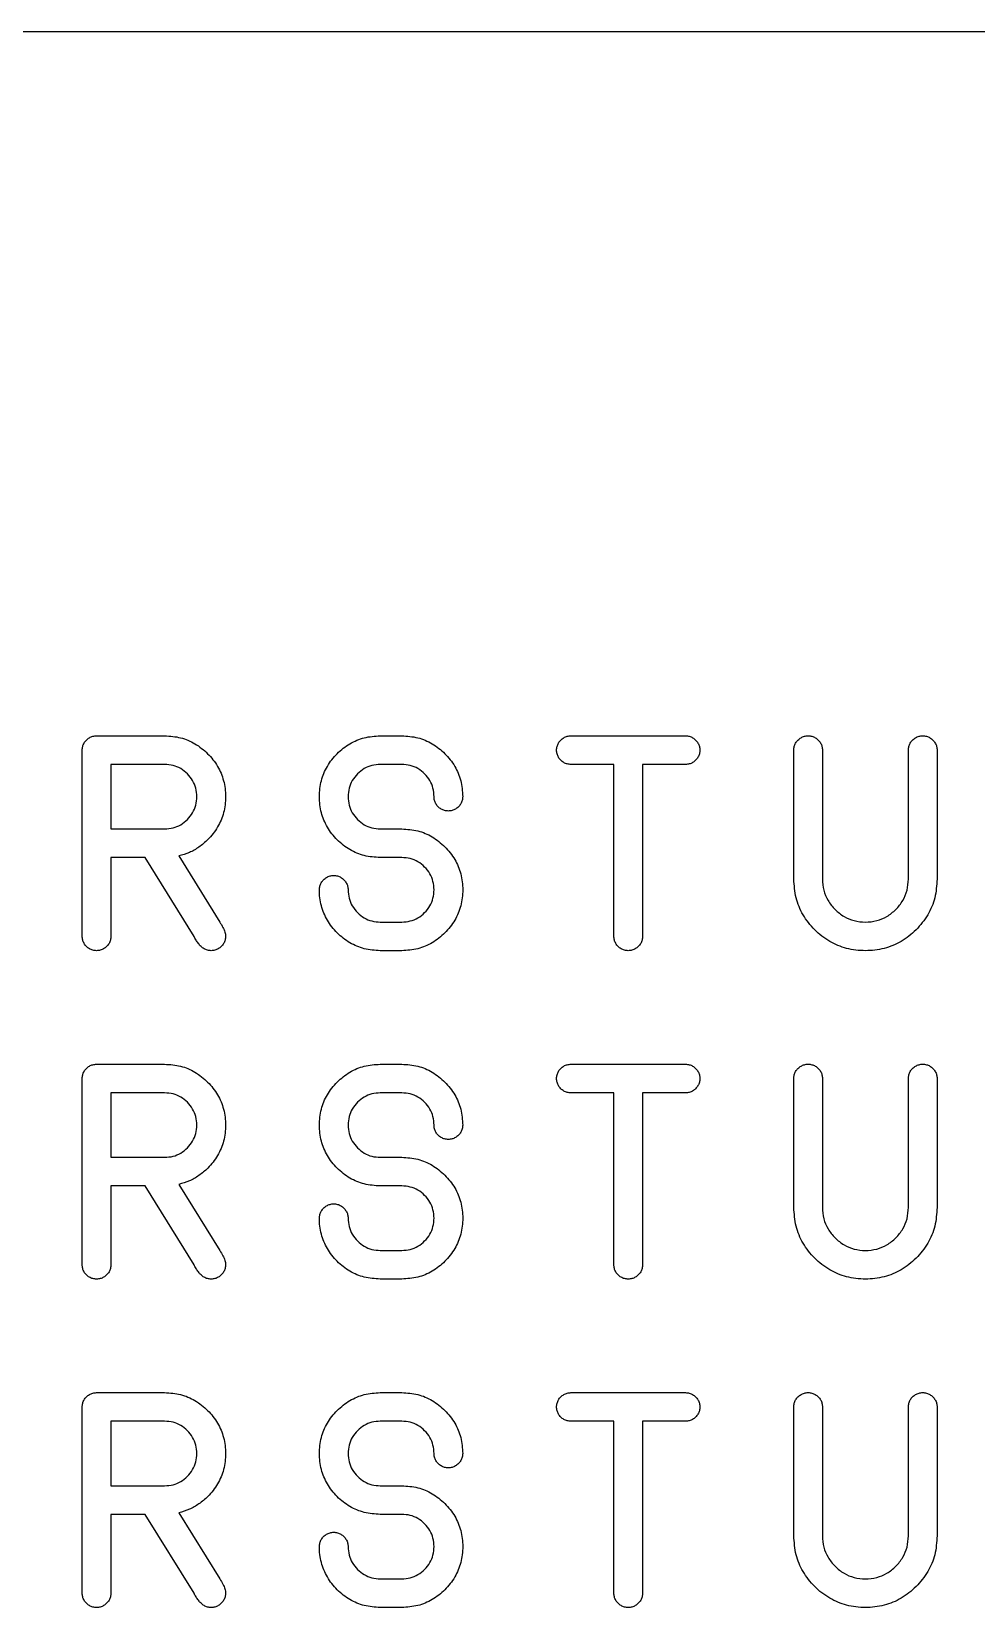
# Model space of a CAD drawing. Extents: x 7.2 to 83.4, y 7.2 to 40.5.
# Drawn here: x 54.9 to 64.52, y 24.43 to 40.48 of the extents above; entities that cross this region are included whole.
import ezdxf

# ---------------------------------------------------------------- set-up
doc = ezdxf.new("R2010")
doc.units = 0
doc.layers.add('Layer_1', color=7, linetype='CONTINUOUS')

msp = doc.modelspace()

# ---------------------------------------------------------------- linework, layer by layer
at = {"layer": 'Layer_1', "color": 7}
for p, q in [((7.194389, 40.477476), (83.387785, 40.477476)), ((55.557987, 33.307247), (56.250738, 33.307247)), ((58.446659, 33.307247), (58.665423, 33.307247)), ((60.387351, 33.307247), (61.554092, 33.307247)), ((55.412146, 31.265454), (55.412146, 33.161405)), ((62.656195, 31.848823), (62.656195, 33.161405)), ((62.94788, 33.161405), (62.94788, 31.848823)), ((63.822933, 31.848823), (63.822933, 33.161405)), ((64.114618, 33.161405), (64.114618, 31.848823)), ((56.250738, 33.015562), (55.703828, 33.015562)), ((55.703828, 33.015562), (55.703828, 32.359271)), ((56.250738, 33.015562), (56.250738, 33.015562)), ((58.665423, 33.015562), (58.446659, 33.015562)), ((60.82488, 33.015562), (60.387351, 33.015562)), ((60.82488, 31.265454), (60.82488, 33.015562)), ((61.116563, 33.015562), (61.116563, 31.265454)), ((61.554092, 33.015562), (61.116563, 33.015562)), ((59.285254, 32.687417), (59.285254, 32.687417)), ((55.703828, 32.359271), (56.250738, 32.359271)), ((58.446659, 32.359271), (58.665423, 32.359271)), ((56.053852, 32.067587), (55.703828, 32.067587)), ((55.703828, 32.067587), (55.703828, 31.265454)), ((56.549716, 31.265454), (56.053852, 32.067587)), ((56.39658, 32.083629), (56.812231, 31.411296)), ((58.665423, 32.067587), (58.446659, 32.067587)), ((58.446659, 31.411296), (58.665423, 31.411296)), ((58.665423, 31.119611), (58.446659, 31.119611)), ((55.557987, 29.963782), (56.250738, 29.963782)), ((58.446659, 29.963782), (58.665423, 29.963782)), ((60.387351, 29.963782), (61.554092, 29.963782)), ((55.412146, 27.921989), (55.412146, 29.817939)), ((62.656195, 28.505358), (62.656195, 29.817939)), ((62.94788, 29.817939), (62.94788, 28.505358)), ((63.822933, 28.505358), (63.822933, 29.817939)), ((64.114618, 29.817939), (64.114618, 28.505358)), ((56.250738, 29.672097), (55.703828, 29.672097)), ((55.703828, 29.672097), (55.703828, 29.015806)), ((56.250738, 29.672097), (56.250738, 29.672097)), ((58.665423, 29.672097), (58.446659, 29.672097)), ((60.82488, 29.672097), (60.387351, 29.672097)), ((60.82488, 27.921989), (60.82488, 29.672097)), ((61.116563, 29.672097), (61.116563, 27.921989)), ((61.554092, 29.672097), (61.116563, 29.672097)), ((59.285254, 29.343952), (59.285254, 29.343952)), ((55.703828, 29.015806), (56.250738, 29.015806)), ((58.446659, 29.015806), (58.665423, 29.015806)), ((56.053852, 28.724122), (55.703828, 28.724122)), ((55.703828, 28.724122), (55.703828, 27.921989)), ((56.549716, 27.921989), (56.053852, 28.724122)), ((56.39658, 28.740164), (56.812231, 28.067831)), ((58.665423, 28.724122), (58.446659, 28.724122)), ((58.446659, 28.067831), (58.665423, 28.067831)), ((58.665423, 27.776146), (58.446659, 27.776146)), ((55.412146, 24.578518), (55.412146, 26.474469)), ((55.557987, 26.620311), (56.250738, 26.620311)), ((58.446659, 26.620311), (58.665423, 26.620311)), ((60.387351, 26.620311), (61.554092, 26.620311)), ((62.656195, 25.161887), (62.656195, 26.474469)), ((62.94788, 26.474469), (62.94788, 25.161887)), ((63.822933, 25.161887), (63.822933, 26.474469)), ((64.114618, 26.474469), (64.114618, 25.161887)), ((56.250738, 26.328627), (55.703828, 26.328627)), ((55.703828, 26.328627), (55.703828, 25.672336)), ((56.250738, 26.328627), (56.250738, 26.328627)), ((58.665423, 26.328627), (58.446659, 26.328627)), ((60.82488, 26.328627), (60.387351, 26.328627)), ((60.82488, 24.578518), (60.82488, 26.328627)), ((61.116563, 26.328627), (61.116563, 24.578518)), ((61.554092, 26.328627), (61.116563, 26.328627)), ((59.285254, 26.000481), (59.285254, 26.000481)), ((55.703828, 25.672336), (56.250738, 25.672336)), ((58.446659, 25.672336), (58.665423, 25.672336)), ((56.053852, 25.380651), (55.703828, 25.380651)), ((55.703828, 25.380651), (55.703828, 24.578518)), ((56.549716, 24.578518), (56.053852, 25.380651)), ((56.39658, 25.396694), (56.812231, 24.72436)), ((58.665423, 25.380651), (58.446659, 25.380651)), ((58.446659, 24.72436), (58.665423, 24.72436)), ((58.665423, 24.432676), (58.446659, 24.432676))]:
    msp.add_line(p, q, dxfattribs=at)
for points, knots in [([(55.412146, 33.161405), (55.41299, 33.174189), (55.414648, 33.199298), (55.429767, 33.234665), (55.453652, 33.264822), (55.483934, 33.288865), (55.519752, 33.304615), (55.54514, 33.306363), (55.557987, 33.307247)], [0, 0, 0, 0, 0.038209, 0.075044, 0.113261, 0.152616, 0.190086, 0.228476, 0.228476, 0.228476, 0.228476]), ([(56.250738, 33.307247), (56.305593, 33.30361), (56.413308, 33.296467), (56.565029, 33.231301), (56.69245, 33.12925), (56.795066, 33.001677), (56.858175, 32.849993), (56.876854, 32.687427), (56.858286, 32.524904), (56.795718, 32.373375), (56.703771, 32.257529), (56.603466, 32.172663), (56.504353, 32.114745), (56.432421, 32.093977), (56.39658, 32.083629)], [0, 0, 0, 0, 0.163952, 0.321948, 0.485946, 0.649946, 0.807942, 0.971893, 1.135825, 1.293634, 1.457135, 1.574321, 1.686658, 1.798217, 1.798217, 1.798217, 1.798217]), ([(58.446659, 32.067587), (58.39175, 32.07119), (58.283885, 32.078268), (58.131977, 32.143025), (58.002976, 32.243612), (57.901826, 32.372766), (57.839121, 32.524634), (57.820577, 32.687368), (57.8391, 32.849924), (57.901702, 33.001475), (58.003501, 33.129777), (58.131776, 33.231175), (58.283817, 33.296452), (58.391746, 33.303607), (58.446659, 33.307247)], [0, 0, 0, 0, 0.164092, 0.32235, 0.486491, 0.650631, 0.80889, 0.972982, 1.136913, 1.294722, 1.458222, 1.62286, 1.781304, 1.945416, 1.945416, 1.945416, 1.945416]), ([(58.665423, 33.307247), (58.72028, 33.30361), (58.828001, 33.296467), (58.979683, 33.231301), (59.107256, 33.12925), (59.209307, 33.001677), (59.274474, 32.849994), (59.281617, 32.742274), (59.285254, 32.687417)], [0, 0, 0, 0, 0.163952, 0.321948, 0.485946, 0.649946, 0.807942, 0.971893, 0.971893, 0.971893, 0.971893]), ([(60.387351, 33.015562), (60.374509, 33.016409), (60.349187, 33.018079), (60.313489, 33.033309), (60.28252, 33.056544), (60.259151, 33.087549), (60.244409, 33.123237), (60.240043, 33.161355), (60.244387, 33.199297), (60.259028, 33.234665), (60.283045, 33.264822), (60.313291, 33.288865), (60.349118, 33.304615), (60.374504, 33.306363), (60.387351, 33.307247)], [0, 0, 0, 0, 0.038369, 0.075653, 0.114513, 0.153372, 0.190657, 0.229027, 0.267236, 0.30407, 0.342287, 0.381642, 0.419113, 0.457502, 0.457502, 0.457502, 0.457502]), ([(61.554092, 33.307247), (61.56688, 33.306366), (61.592053, 33.304631), (61.627559, 33.288989), (61.656951, 33.264295), (61.681784, 33.234866), (61.696923, 33.199367), (61.701465, 33.161355), (61.6969, 33.123168), (61.681663, 33.087351), (61.657478, 33.057069), (61.627359, 33.033183), (61.591983, 33.018064), (61.566876, 33.016406), (61.554092, 33.015562)], [0, 0, 0, 0, 0.038229, 0.075252, 0.113972, 0.152693, 0.189717, 0.227946, 0.266336, 0.303807, 0.343162, 0.381379, 0.418213, 0.456422, 0.456422, 0.456422, 0.456422]), ([(62.656195, 33.161405), (62.657039, 33.174188), (62.658697, 33.199296), (62.673816, 33.234672), (62.697701, 33.264793), (62.727983, 33.288977), (62.7638, 33.304214), (62.801987, 33.308779), (62.84, 33.304237), (62.875499, 33.289098), (62.904928, 33.264265), (62.929622, 33.234873), (62.945264, 33.199367), (62.946999, 33.174193), (62.94788, 33.161405)], [0, 0, 0, 0, 0.038209, 0.075044, 0.113261, 0.152616, 0.190086, 0.228476, 0.266706, 0.30373, 0.342451, 0.381171, 0.418195, 0.456424, 0.456424, 0.456424, 0.456424]), ([(63.822933, 33.161405), (63.823777, 33.174188), (63.825435, 33.199296), (63.840554, 33.234672), (63.864439, 33.264793), (63.894722, 33.288977), (63.930539, 33.304214), (63.968727, 33.308779), (64.006739, 33.304237), (64.042237, 33.289098), (64.071666, 33.264265), (64.096359, 33.234873), (64.112002, 33.199367), (64.113737, 33.174193), (64.114618, 33.161405)], [0, 0, 0, 0, 0.038209, 0.075044, 0.113261, 0.152616, 0.190087, 0.228478, 0.266707, 0.30373, 0.342451, 0.381171, 0.418195, 0.456424, 0.456424, 0.456424, 0.456424]), ([(56.250738, 32.359271), (56.279751, 32.361193), (56.336767, 32.36497), (56.41709, 32.399425), (56.484973, 32.453119), (56.538967, 32.521083), (56.572327, 32.601384), (56.58222, 32.687417), (56.572327, 32.77345), (56.538967, 32.853751), (56.484973, 32.921715), (56.41709, 32.975408), (56.336767, 33.009864), (56.279751, 33.01364), (56.250738, 33.015562)], [0, 0, 0, 0, 0.086709, 0.170401, 0.257339, 0.344277, 0.427968, 0.514677, 0.601386, 0.685077, 0.772014, 0.858953, 0.942644, 1.029353, 1.029353, 1.029353, 1.029353]), ([(58.446659, 33.015562), (58.417646, 33.01364), (58.36063, 33.009864), (58.280309, 32.975408), (58.212427, 32.921714), (58.158431, 32.853751), (58.12507, 32.77345), (58.115177, 32.687417), (58.12507, 32.601384), (58.158432, 32.521082), (58.212427, 32.45312), (58.280309, 32.399425), (58.36063, 32.36497), (58.417646, 32.361193), (58.446659, 32.359271)], [0, 0, 0, 0, 0.086709, 0.1704, 0.257337, 0.344275, 0.427966, 0.514675, 0.601385, 0.685076, 0.772014, 0.858952, 0.942642, 1.029351, 1.029351, 1.029351, 1.029351]), ([(59.285254, 32.687417), (59.284369, 32.67457), (59.282622, 32.649183), (59.266872, 32.613356), (59.242829, 32.58311), (59.212672, 32.559092), (59.177303, 32.544452), (59.139361, 32.540107), (59.101243, 32.544473), (59.065555, 32.559215), (59.03455, 32.582585), (59.011315, 32.613554), (58.996085, 32.649252), (58.992505, 32.703599), (58.987868, 32.773447), (58.953416, 32.853752), (58.899722, 32.921715), (58.831758, 32.975408), (58.751456, 33.009864), (58.694438, 33.01364), (58.665423, 33.015562)], [0, 0, 0, 0, 0.03839, 0.075861, 0.115216, 0.153433, 0.190268, 0.228478, 0.266848, 0.304132, 0.342991, 0.381851, 0.419135, 0.457505, 0.544214, 0.627905, 0.714842, 0.801781, 0.885472, 0.972181, 0.972181, 0.972181, 0.972181]), ([(58.665423, 32.359271), (58.720277, 32.355634), (58.827993, 32.348492), (58.979714, 32.283326), (59.107135, 32.181274), (59.209753, 32.053702), (59.272853, 31.902018), (59.291571, 31.739392), (59.272832, 31.57659), (59.20963, 31.424589), (59.107661, 31.296164), (58.979513, 31.194923), (58.827924, 31.130277), (58.720273, 31.123211), (58.665423, 31.119611)], [0, 0, 0, 0, 0.163952, 0.321948, 0.485946, 0.649946, 0.807942, 0.971893, 1.136006, 1.294451, 1.459088, 1.622588, 1.780397, 1.944329, 1.944329, 1.944329, 1.944329]), ([(58.665423, 31.411296), (58.694436, 31.413218), (58.751452, 31.416995), (58.831774, 31.45145), (58.899658, 31.505143), (58.953652, 31.573107), (58.987012, 31.653408), (58.996905, 31.739441), (58.987012, 31.825474), (58.953652, 31.905776), (58.899658, 31.97374), (58.831774, 32.027433), (58.751452, 32.061888), (58.694436, 32.065665), (58.665423, 32.067587)], [0, 0, 0, 0, 0.086709, 0.170401, 0.257339, 0.344277, 0.427968, 0.514677, 0.601386, 0.685077, 0.772014, 0.858953, 0.942644, 1.029353, 1.029353, 1.029353, 1.029353]), ([(58.446659, 31.119611), (58.391752, 31.123214), (58.28389, 31.130292), (58.131958, 31.19505), (58.003051, 31.295637), (57.901549, 31.424791), (57.840128, 31.576656), (57.822727, 31.697326), (57.829475, 31.777333), (57.844413, 31.812709), (57.868348, 31.84283), (57.898617, 31.867014), (57.934437, 31.882251), (57.972622, 31.886816), (58.010635, 31.882274), (58.046132, 31.867135), (58.075561, 31.842302), (58.100256, 31.81291), (58.115893, 31.777403), (58.119658, 31.723227), (58.124188, 31.653406), (58.158674, 31.573108), (58.212361, 31.505144), (58.280326, 31.45145), (58.360626, 31.416995), (58.417644, 31.413218), (58.446659, 31.411296)], [0, 0, 0, 0, 0.164092, 0.32235, 0.486491, 0.650631, 0.80889, 0.972982, 1.011191, 1.048025, 1.086243, 1.125597, 1.163068, 1.201457, 1.239686, 1.276709, 1.31543, 1.354151, 1.391174, 1.429403, 1.516112, 1.599804, 1.686742, 1.773679, 1.85737, 1.944079, 1.944079, 1.944079, 1.944079]), ([(64.114618, 31.848823), (64.110337, 31.784239), (64.101924, 31.657305), (64.025162, 31.47849), (63.905866, 31.327588), (63.75491, 31.207789), (63.576591, 31.134066), (63.385357, 31.112245), (63.193946, 31.134087), (63.01531, 31.207913), (62.863502, 31.327061), (62.745017, 31.478691), (62.668776, 31.657373), (62.660439, 31.784244), (62.656195, 31.848823)], [0, 0, 0, 0, 0.193015, 0.379357, 0.572973, 0.765453, 0.95116, 1.143994, 1.336989, 1.523146, 1.716266, 1.909385, 2.09554, 2.288536, 2.288536, 2.288536, 2.288536]), ([(62.94788, 31.848823), (62.950443, 31.810139), (62.955478, 31.734118), (63.001418, 31.627022), (63.07301, 31.536512), (63.163627, 31.464519), (63.270696, 31.420039), (63.385406, 31.406847), (63.500117, 31.420039), (63.607186, 31.464519), (63.697803, 31.536512), (63.769395, 31.627022), (63.815335, 31.734118), (63.82037, 31.810139), (63.822933, 31.848823)], [0, 0, 0, 0, 0.115612, 0.2272, 0.343117, 0.459034, 0.570622, 0.686234, 0.801847, 0.913435, 1.029352, 1.145269, 1.256857, 1.372469, 1.372469, 1.372469, 1.372469]), ([(56.812231, 31.411296), (56.823613, 31.393474), (56.844399, 31.360925), (56.865007, 31.311709), (56.872568, 31.267135), (56.867471, 31.227208), (56.852318, 31.191396), (56.828109, 31.161146), (56.797995, 31.137129), (56.762617, 31.12249), (56.724671, 31.118138), (56.686577, 31.12253), (56.6508, 31.137178), (56.619594, 31.161331), (56.593831, 31.192843), (56.569537, 31.227304), (56.5564, 31.252589), (56.549716, 31.265454)], [0, 0, 0, 0, 0.063364, 0.115723, 0.158992, 0.197382, 0.234853, 0.274207, 0.312425, 0.34926, 0.38747, 0.425839, 0.463123, 0.501983, 0.542883, 0.584821, 0.628262, 0.628262, 0.628262, 0.628262]), ([(55.703828, 31.265454), (55.702944, 31.252607), (55.701197, 31.22722), (55.685448, 31.191393), (55.661406, 31.161146), (55.631248, 31.137129), (55.59588, 31.122489), (55.557938, 31.118144), (55.51982, 31.12251), (55.484132, 31.137252), (55.453127, 31.160622), (55.429892, 31.19159), (55.414663, 31.227289), (55.412993, 31.252611), (55.412146, 31.265454)], [0, 0, 0, 0, 0.03839, 0.075861, 0.115214, 0.153433, 0.190268, 0.228477, 0.266846, 0.30413, 0.34299, 0.381849, 0.419133, 0.457503, 0.457503, 0.457503, 0.457503]), ([(61.116563, 31.265454), (61.115678, 31.252607), (61.113931, 31.22722), (61.098182, 31.191393), (61.074141, 31.161146), (61.043982, 31.137129), (61.008614, 31.122489), (60.970672, 31.118144), (60.932555, 31.12251), (60.896867, 31.137252), (60.865862, 31.160622), (60.842627, 31.19159), (60.827397, 31.227289), (60.825727, 31.252611), (60.82488, 31.265454)], [0, 0, 0, 0, 0.03839, 0.075861, 0.115214, 0.153433, 0.190268, 0.228477, 0.266846, 0.30413, 0.34299, 0.381849, 0.419133, 0.457503, 0.457503, 0.457503, 0.457503]), ([(55.412146, 29.817939), (55.41299, 29.830724), (55.414648, 29.855833), (55.429767, 29.8912), (55.453652, 29.921357), (55.483934, 29.9454), (55.519752, 29.96115), (55.54514, 29.962897), (55.557987, 29.963782)], [0, 0, 0, 0, 0.038209, 0.075044, 0.113261, 0.152616, 0.190086, 0.228476, 0.228476, 0.228476, 0.228476]), ([(56.250738, 29.963782), (56.305593, 29.960144), (56.413308, 29.953002), (56.565029, 29.887836), (56.69245, 29.785785), (56.795066, 29.658212), (56.858175, 29.506528), (56.876854, 29.343962), (56.858286, 29.181438), (56.795718, 29.02991), (56.703771, 28.914064), (56.603466, 28.829198), (56.504353, 28.77128), (56.432421, 28.750512), (56.39658, 28.740164)], [0, 0, 0, 0, 0.163952, 0.321948, 0.485946, 0.649946, 0.807942, 0.971893, 1.135825, 1.293634, 1.457135, 1.574321, 1.686658, 1.798217, 1.798217, 1.798217, 1.798217]), ([(58.446659, 28.724122), (58.39175, 28.727725), (58.283886, 28.734803), (58.131977, 28.79956), (58.002975, 28.900147), (57.901826, 29.029301), (57.839121, 29.181169), (57.820577, 29.343902), (57.8391, 29.506459), (57.901702, 29.65801), (58.003501, 29.786312), (58.131776, 29.88771), (58.283817, 29.952987), (58.391746, 29.960142), (58.446659, 29.963782)], [0, 0, 0, 0, 0.164092, 0.32235, 0.486491, 0.650631, 0.808889, 0.972982, 1.136913, 1.294722, 1.458222, 1.62286, 1.781304, 1.945416, 1.945416, 1.945416, 1.945416]), ([(58.665423, 29.963782), (58.72028, 29.960144), (58.828001, 29.953002), (58.979683, 29.887836), (59.107256, 29.785785), (59.209307, 29.658212), (59.274474, 29.506529), (59.281617, 29.398808), (59.285254, 29.343952)], [0, 0, 0, 0, 0.163952, 0.321948, 0.485946, 0.649946, 0.807942, 0.971893, 0.971893, 0.971893, 0.971893]), ([(60.387351, 29.672097), (60.374509, 29.672944), (60.349187, 29.674614), (60.313489, 29.689844), (60.28252, 29.713078), (60.259151, 29.744084), (60.244409, 29.779772), (60.240043, 29.81789), (60.244387, 29.855832), (60.259028, 29.8912), (60.283045, 29.921357), (60.313291, 29.9454), (60.349118, 29.96115), (60.374504, 29.962897), (60.387351, 29.963782)], [0, 0, 0, 0, 0.038369, 0.075653, 0.114513, 0.153372, 0.190657, 0.229026, 0.267235, 0.30407, 0.342287, 0.381642, 0.419113, 0.457502, 0.457502, 0.457502, 0.457502]), ([(61.554092, 29.963782), (61.56688, 29.9629), (61.592053, 29.961166), (61.627559, 29.945523), (61.656951, 29.92083), (61.681784, 29.891401), (61.696923, 29.855902), (61.701465, 29.81789), (61.6969, 29.779703), (61.681663, 29.743886), (61.657478, 29.713604), (61.627359, 29.689718), (61.591983, 29.674599), (61.566876, 29.672941), (61.554092, 29.672097)], [0, 0, 0, 0, 0.038229, 0.075252, 0.113972, 0.152693, 0.189717, 0.227946, 0.266336, 0.303807, 0.343162, 0.381379, 0.418213, 0.456421, 0.456421, 0.456421, 0.456421]), ([(62.656195, 29.817939), (62.657039, 29.830723), (62.658697, 29.855831), (62.673816, 29.891207), (62.697701, 29.921327), (62.727983, 29.945512), (62.7638, 29.960749), (62.801987, 29.965313), (62.84, 29.960772), (62.875499, 29.945633), (62.904928, 29.9208), (62.929622, 29.891408), (62.945264, 29.855901), (62.946999, 29.830728), (62.94788, 29.817939)], [0, 0, 0, 0, 0.038209, 0.075044, 0.113261, 0.152616, 0.190086, 0.228476, 0.266706, 0.30373, 0.342451, 0.381171, 0.418195, 0.456424, 0.456424, 0.456424, 0.456424]), ([(63.822933, 29.817939), (63.823777, 29.830723), (63.825435, 29.855831), (63.840554, 29.891207), (63.864439, 29.921328), (63.894722, 29.945512), (63.930539, 29.960749), (63.968727, 29.965313), (64.006739, 29.960772), (64.042237, 29.945633), (64.071666, 29.9208), (64.096359, 29.891408), (64.112002, 29.855901), (64.113737, 29.830728), (64.114618, 29.817939)], [0, 0, 0, 0, 0.038209, 0.075044, 0.113261, 0.152616, 0.190087, 0.228478, 0.266707, 0.30373, 0.342451, 0.381171, 0.418195, 0.456424, 0.456424, 0.456424, 0.456424]), ([(56.250738, 29.015806), (56.279751, 29.017728), (56.336767, 29.021505), (56.41709, 29.05596), (56.484973, 29.109654), (56.538967, 29.177618), (56.572327, 29.257919), (56.58222, 29.343952), (56.572327, 29.429985), (56.538967, 29.510286), (56.484973, 29.57825), (56.41709, 29.631943), (56.336767, 29.666399), (56.279751, 29.670175), (56.250738, 29.672097)], [0, 0, 0, 0, 0.086709, 0.170401, 0.257339, 0.344277, 0.427968, 0.514677, 0.601386, 0.685077, 0.772014, 0.858953, 0.942644, 1.029353, 1.029353, 1.029353, 1.029353]), ([(58.446659, 29.672097), (58.417646, 29.670175), (58.36063, 29.666399), (58.280309, 29.631943), (58.212427, 29.578249), (58.158431, 29.510286), (58.12507, 29.429985), (58.115177, 29.343952), (58.12507, 29.257919), (58.158431, 29.177617), (58.212427, 29.109655), (58.280309, 29.05596), (58.36063, 29.021505), (58.417646, 29.017728), (58.446659, 29.015806)], [0, 0, 0, 0, 0.086709, 0.1704, 0.257337, 0.344275, 0.427966, 0.514676, 0.601385, 0.685076, 0.772014, 0.858952, 0.942642, 1.029351, 1.029351, 1.029351, 1.029351]), ([(59.285254, 29.343952), (59.284369, 29.331105), (59.282622, 29.305718), (59.266872, 29.26989), (59.242829, 29.239645), (59.212672, 29.215627), (59.177303, 29.200987), (59.139361, 29.196642), (59.101243, 29.201008), (59.065555, 29.21575), (59.03455, 29.23912), (59.011315, 29.270089), (58.996085, 29.305787), (58.992505, 29.360134), (58.987868, 29.429982), (58.953416, 29.510286), (58.899722, 29.57825), (58.831758, 29.631943), (58.751456, 29.666399), (58.694438, 29.670175), (58.665423, 29.672097)], [0, 0, 0, 0, 0.03839, 0.075861, 0.115216, 0.153433, 0.190268, 0.228478, 0.266848, 0.304132, 0.342991, 0.381851, 0.419135, 0.457505, 0.544214, 0.627905, 0.714842, 0.80178, 0.885472, 0.972181, 0.972181, 0.972181, 0.972181]), ([(58.665423, 29.015806), (58.720277, 29.012169), (58.827993, 29.005027), (58.979714, 28.939861), (59.107135, 28.837809), (59.209753, 28.710237), (59.272853, 28.558552), (59.291571, 28.395927), (59.272832, 28.233125), (59.20963, 28.081124), (59.107661, 27.952699), (58.979513, 27.851458), (58.827924, 27.786812), (58.720273, 27.779747), (58.665423, 27.776146)], [0, 0, 0, 0, 0.163952, 0.321948, 0.485946, 0.649946, 0.807942, 0.971893, 1.136006, 1.294451, 1.459088, 1.622588, 1.780397, 1.944329, 1.944329, 1.944329, 1.944329]), ([(58.665423, 28.067831), (58.694436, 28.069753), (58.751452, 28.073529), (58.831774, 28.107985), (58.899658, 28.161678), (58.953652, 28.229642), (58.987012, 28.309943), (58.996905, 28.395976), (58.987012, 28.482009), (58.953652, 28.56231), (58.899658, 28.630274), (58.831774, 28.683968), (58.751452, 28.718423), (58.694436, 28.7222), (58.665423, 28.724122)], [0, 0, 0, 0, 0.086709, 0.170401, 0.257339, 0.344277, 0.427968, 0.514677, 0.601386, 0.685077, 0.772014, 0.858953, 0.942644, 1.029353, 1.029353, 1.029353, 1.029353]), ([(58.446659, 27.776146), (58.391752, 27.779749), (58.28389, 27.786827), (58.131958, 27.851585), (58.003051, 27.952172), (57.901549, 28.081326), (57.840128, 28.233191), (57.822727, 28.353861), (57.829475, 28.433868), (57.844413, 28.469244), (57.868348, 28.499364), (57.898617, 28.523549), (57.934437, 28.538786), (57.972622, 28.54335), (58.010635, 28.538809), (58.046132, 28.52367), (58.075561, 28.498837), (58.100256, 28.469445), (58.115893, 28.433938), (58.119658, 28.379762), (58.124188, 28.309941), (58.158674, 28.229643), (58.212361, 28.161679), (58.280326, 28.107985), (58.360626, 28.073529), (58.417644, 28.069753), (58.446659, 28.067831)], [0, 0, 0, 0, 0.164092, 0.32235, 0.486491, 0.650631, 0.808889, 0.972982, 1.011191, 1.048025, 1.086242, 1.125597, 1.163068, 1.201457, 1.239686, 1.276709, 1.31543, 1.35415, 1.391174, 1.429403, 1.516112, 1.599804, 1.686742, 1.773679, 1.85737, 1.944079, 1.944079, 1.944079, 1.944079]), ([(64.114618, 28.505358), (64.110337, 28.440774), (64.101924, 28.31384), (64.025162, 28.135025), (63.905866, 27.984122), (63.75491, 27.864324), (63.576591, 27.790601), (63.385357, 27.76878), (63.193946, 27.790622), (63.01531, 27.864448), (62.863502, 27.983596), (62.745017, 28.135226), (62.668776, 28.313908), (62.660439, 28.440779), (62.656195, 28.505358)], [0, 0, 0, 0, 0.193015, 0.379357, 0.572973, 0.765453, 0.95116, 1.143994, 1.336989, 1.523146, 1.716266, 1.909384, 2.09554, 2.288535, 2.288535, 2.288535, 2.288535]), ([(62.94788, 28.505358), (62.950443, 28.466674), (62.955478, 28.390653), (63.001418, 28.283557), (63.07301, 28.193047), (63.163627, 28.121054), (63.270696, 28.076573), (63.385406, 28.063382), (63.500117, 28.076573), (63.607186, 28.121054), (63.697803, 28.193047), (63.769395, 28.283557), (63.815335, 28.390653), (63.82037, 28.466674), (63.822933, 28.505358)], [0, 0, 0, 0, 0.115612, 0.2272, 0.343117, 0.459034, 0.570622, 0.686234, 0.801847, 0.913435, 1.029352, 1.145269, 1.256857, 1.372469, 1.372469, 1.372469, 1.372469]), ([(55.703828, 27.921989), (55.702944, 27.909142), (55.701197, 27.883755), (55.685447, 27.847928), (55.661406, 27.817681), (55.631248, 27.793664), (55.59588, 27.779024), (55.557938, 27.774679), (55.51982, 27.779045), (55.484132, 27.793787), (55.453127, 27.817157), (55.429892, 27.848125), (55.414663, 27.883824), (55.412993, 27.909146), (55.412146, 27.921989)], [0, 0, 0, 0, 0.03839, 0.07586, 0.115214, 0.153433, 0.190268, 0.228477, 0.266846, 0.30413, 0.342989, 0.381849, 0.419133, 0.457503, 0.457503, 0.457503, 0.457503]), ([(56.812231, 28.067831), (56.823613, 28.050009), (56.844399, 28.01746), (56.865007, 27.968244), (56.872568, 27.92367), (56.867471, 27.883743), (56.852317, 27.847931), (56.828109, 27.817681), (56.797995, 27.793664), (56.762617, 27.779025), (56.724671, 27.774673), (56.686577, 27.779065), (56.6508, 27.793713), (56.619593, 27.817866), (56.593831, 27.849378), (56.569537, 27.883839), (56.5564, 27.909124), (56.549716, 27.921989)], [0, 0, 0, 0, 0.063364, 0.115723, 0.158992, 0.197382, 0.234853, 0.274207, 0.312425, 0.34926, 0.38747, 0.425839, 0.463123, 0.501983, 0.542883, 0.584821, 0.628262, 0.628262, 0.628262, 0.628262]), ([(61.116563, 27.921989), (61.115678, 27.909142), (61.113931, 27.883755), (61.098182, 27.847928), (61.074141, 27.817681), (61.043982, 27.793664), (61.008614, 27.779024), (60.970672, 27.774679), (60.932555, 27.779045), (60.896867, 27.793787), (60.865861, 27.817157), (60.842627, 27.848125), (60.827397, 27.883824), (60.825727, 27.909146), (60.82488, 27.921989)], [0, 0, 0, 0, 0.03839, 0.07586, 0.115214, 0.153433, 0.190268, 0.228477, 0.266846, 0.30413, 0.342989, 0.381849, 0.419133, 0.457503, 0.457503, 0.457503, 0.457503]), ([(55.412146, 26.474469), (55.41299, 26.487253), (55.414648, 26.512362), (55.429767, 26.547729), (55.453652, 26.577887), (55.483934, 26.601929), (55.519752, 26.617679), (55.54514, 26.619427), (55.557987, 26.620311)], [0, 0, 0, 0, 0.038209, 0.075044, 0.113261, 0.152616, 0.190086, 0.228476, 0.228476, 0.228476, 0.228476]), ([(56.250738, 26.620311), (56.305593, 26.616674), (56.413308, 26.609532), (56.565029, 26.544365), (56.69245, 26.442314), (56.795066, 26.314741), (56.858175, 26.163058), (56.876854, 26.000491), (56.858286, 25.837968), (56.795718, 25.686439), (56.703771, 25.570594), (56.603466, 25.485728), (56.504353, 25.427809), (56.432421, 25.407041), (56.39658, 25.396694)], [0, 0, 0, 0, 0.163952, 0.321948, 0.485946, 0.649946, 0.807942, 0.971893, 1.135825, 1.293634, 1.457135, 1.574321, 1.686658, 1.798217, 1.798217, 1.798217, 1.798217]), ([(58.446659, 25.380651), (58.39175, 25.384254), (58.283886, 25.391332), (58.131977, 25.456089), (58.002975, 25.556677), (57.901826, 25.68583), (57.839121, 25.837699), (57.820577, 26.000432), (57.8391, 26.162988), (57.901702, 26.314539), (58.003501, 26.442841), (58.131776, 26.544239), (58.283817, 26.609516), (58.391746, 26.616671), (58.446659, 26.620311)], [0, 0, 0, 0, 0.164092, 0.32235, 0.486491, 0.650631, 0.808889, 0.972982, 1.136913, 1.294722, 1.458222, 1.62286, 1.781304, 1.945416, 1.945416, 1.945416, 1.945416]), ([(58.665423, 26.620311), (58.72028, 26.616674), (58.828001, 26.609532), (58.979683, 26.544365), (59.107256, 26.442314), (59.209307, 26.314741), (59.274474, 26.163058), (59.281617, 26.055338), (59.285254, 26.000481)], [0, 0, 0, 0, 0.163952, 0.321948, 0.485946, 0.649946, 0.807942, 0.971893, 0.971893, 0.971893, 0.971893]), ([(60.387351, 26.328627), (60.374509, 26.329473), (60.349187, 26.331143), (60.313489, 26.346373), (60.28252, 26.369608), (60.259151, 26.400613), (60.244409, 26.436301), (60.240043, 26.474419), (60.244387, 26.512361), (60.259028, 26.547729), (60.283045, 26.577887), (60.313291, 26.601929), (60.349118, 26.617679), (60.374504, 26.619427), (60.387351, 26.620311)], [0, 0, 0, 0, 0.038369, 0.075653, 0.114513, 0.153372, 0.190657, 0.229026, 0.267235, 0.30407, 0.342287, 0.381642, 0.419113, 0.457502, 0.457502, 0.457502, 0.457502]), ([(61.554092, 26.620311), (61.56688, 26.61943), (61.592053, 26.617695), (61.627559, 26.602053), (61.656951, 26.577359), (61.681784, 26.54793), (61.696923, 26.512432), (61.701465, 26.474419), (61.6969, 26.436232), (61.681663, 26.400415), (61.657478, 26.370133), (61.627359, 26.346247), (61.591983, 26.331128), (61.566876, 26.329471), (61.554092, 26.328627)], [0, 0, 0, 0, 0.038229, 0.075252, 0.113972, 0.152693, 0.189717, 0.227946, 0.266336, 0.303807, 0.343162, 0.381379, 0.418213, 0.456421, 0.456421, 0.456421, 0.456421]), ([(62.656195, 26.474469), (62.657039, 26.487253), (62.658697, 26.51236), (62.673816, 26.547737), (62.697701, 26.577857), (62.727983, 26.602041), (62.7638, 26.617279), (62.801987, 26.621843), (62.84, 26.617302), (62.875499, 26.602162), (62.904928, 26.57733), (62.929622, 26.547937), (62.945264, 26.512431), (62.946999, 26.487257), (62.94788, 26.474469)], [0, 0, 0, 0, 0.038209, 0.075044, 0.113261, 0.152616, 0.190086, 0.228476, 0.266706, 0.30373, 0.342451, 0.381171, 0.418195, 0.456424, 0.456424, 0.456424, 0.456424]), ([(63.822933, 26.474469), (63.823777, 26.487253), (63.825435, 26.51236), (63.840554, 26.547737), (63.864439, 26.577857), (63.894722, 26.602041), (63.930539, 26.617279), (63.968727, 26.621843), (64.006739, 26.617302), (64.042237, 26.602162), (64.071666, 26.57733), (64.096359, 26.547937), (64.112002, 26.512431), (64.113737, 26.487257), (64.114618, 26.474469)], [0, 0, 0, 0, 0.038209, 0.075044, 0.113261, 0.152616, 0.190087, 0.228478, 0.266707, 0.30373, 0.342451, 0.381171, 0.418195, 0.456424, 0.456424, 0.456424, 0.456424]), ([(56.250738, 25.672336), (56.279751, 25.674258), (56.336767, 25.678034), (56.41709, 25.71249), (56.484973, 25.766183), (56.538967, 25.834147), (56.572327, 25.914448), (56.58222, 26.000481), (56.572327, 26.086514), (56.538967, 26.166815), (56.484973, 26.234779), (56.41709, 26.288472), (56.336767, 26.322928), (56.279751, 26.326705), (56.250738, 26.328627)], [0, 0, 0, 0, 0.086709, 0.170401, 0.257339, 0.344277, 0.427968, 0.514677, 0.601386, 0.685077, 0.772014, 0.858953, 0.942644, 1.029353, 1.029353, 1.029353, 1.029353]), ([(58.446659, 26.328627), (58.417646, 26.326705), (58.36063, 26.322928), (58.280309, 26.288473), (58.212427, 26.234778), (58.158431, 26.166816), (58.12507, 26.086514), (58.115177, 26.000481), (58.12507, 25.914448), (58.158431, 25.834147), (58.212427, 25.766184), (58.280309, 25.71249), (58.36063, 25.678034), (58.417646, 25.674258), (58.446659, 25.672336)], [0, 0, 0, 0, 0.086709, 0.1704, 0.257337, 0.344275, 0.427966, 0.514676, 0.601385, 0.685076, 0.772014, 0.858952, 0.942642, 1.029351, 1.029351, 1.029351, 1.029351]), ([(59.285254, 26.000481), (59.284369, 25.987634), (59.282622, 25.962248), (59.266872, 25.92642), (59.242829, 25.896174), (59.212672, 25.872156), (59.177303, 25.857516), (59.139361, 25.853171), (59.101243, 25.857538), (59.065555, 25.872279), (59.03455, 25.895649), (59.011315, 25.926618), (58.996085, 25.962316), (58.992505, 26.016663), (58.987868, 26.086512), (58.953416, 26.166816), (58.899722, 26.234779), (58.831758, 26.288472), (58.751456, 26.322928), (58.694438, 26.326705), (58.665423, 26.328627)], [0, 0, 0, 0, 0.03839, 0.075861, 0.115216, 0.153433, 0.190268, 0.228478, 0.266848, 0.304132, 0.342991, 0.381851, 0.419135, 0.457505, 0.544214, 0.627905, 0.714842, 0.80178, 0.885472, 0.972181, 0.972181, 0.972181, 0.972181]), ([(58.665423, 25.672336), (58.720277, 25.668698), (58.827993, 25.661556), (58.979714, 25.59639), (59.107135, 25.494339), (59.209753, 25.366766), (59.272853, 25.215082), (59.291571, 25.052456), (59.272832, 24.889654), (59.20963, 24.737653), (59.107661, 24.609228), (58.979513, 24.507987), (58.827924, 24.443342), (58.720273, 24.436276), (58.665423, 24.432676)], [0, 0, 0, 0, 0.163952, 0.321948, 0.485946, 0.649946, 0.807942, 0.971893, 1.136006, 1.294451, 1.459088, 1.622588, 1.780397, 1.944329, 1.944329, 1.944329, 1.944329]), ([(58.665423, 24.72436), (58.694436, 24.726282), (58.751452, 24.730059), (58.831774, 24.764514), (58.899658, 24.818208), (58.953652, 24.886172), (58.987012, 24.966473), (58.996905, 25.052506), (58.987012, 25.138539), (58.953652, 25.21884), (58.899658, 25.286804), (58.831774, 25.340497), (58.751452, 25.374953), (58.694436, 25.378729), (58.665423, 25.380651)], [0, 0, 0, 0, 0.086709, 0.170401, 0.257339, 0.344277, 0.427968, 0.514677, 0.601386, 0.685077, 0.772014, 0.858953, 0.942644, 1.029353, 1.029353, 1.029353, 1.029353]), ([(58.446659, 24.432676), (58.391752, 24.436279), (58.28389, 24.443357), (58.131958, 24.508114), (58.003051, 24.608701), (57.901549, 24.737855), (57.840128, 24.889721), (57.822727, 25.01039), (57.829475, 25.090397), (57.844413, 25.125774), (57.868348, 25.155894), (57.898617, 25.180078), (57.934437, 25.195315), (57.972622, 25.19988), (58.010635, 25.195338), (58.046132, 25.180199), (58.075561, 25.155366), (58.100256, 25.125974), (58.115893, 25.090467), (58.119658, 25.036291), (58.124188, 24.96647), (58.158674, 24.886172), (58.212361, 24.818208), (58.280326, 24.764514), (58.360626, 24.730059), (58.417644, 24.726282), (58.446659, 24.72436)], [0, 0, 0, 0, 0.164092, 0.32235, 0.486491, 0.650631, 0.808889, 0.972982, 1.011191, 1.048025, 1.086242, 1.125597, 1.163068, 1.201457, 1.239686, 1.276709, 1.31543, 1.35415, 1.391174, 1.429403, 1.516112, 1.599804, 1.686742, 1.773679, 1.85737, 1.944079, 1.944079, 1.944079, 1.944079]), ([(64.114618, 25.161887), (64.110337, 25.097304), (64.101924, 24.970369), (64.025162, 24.791554), (63.905866, 24.640652), (63.75491, 24.520854), (63.576591, 24.44713), (63.385357, 24.42531), (63.193946, 24.447152), (63.01531, 24.520977), (62.863502, 24.640126), (62.745017, 24.791755), (62.668776, 24.970438), (62.660439, 25.097308), (62.656195, 25.161887)], [0, 0, 0, 0, 0.193015, 0.379357, 0.572973, 0.765453, 0.95116, 1.143994, 1.336989, 1.523146, 1.716266, 1.909384, 2.09554, 2.288535, 2.288535, 2.288535, 2.288535]), ([(62.94788, 25.161887), (62.950443, 25.123204), (62.955478, 25.047182), (63.001418, 24.940087), (63.07301, 24.849577), (63.163627, 24.777584), (63.270696, 24.733103), (63.385406, 24.719912), (63.500117, 24.733103), (63.607186, 24.777584), (63.697803, 24.849577), (63.769395, 24.940087), (63.815335, 25.047182), (63.82037, 25.123204), (63.822933, 25.161887)], [0, 0, 0, 0, 0.115612, 0.2272, 0.343117, 0.459034, 0.570622, 0.686234, 0.801847, 0.913435, 1.029352, 1.145269, 1.256857, 1.372469, 1.372469, 1.372469, 1.372469]), ([(56.812231, 24.72436), (56.823613, 24.706538), (56.844399, 24.673989), (56.865007, 24.624773), (56.872568, 24.580199), (56.867471, 24.540272), (56.852317, 24.50446), (56.828109, 24.47421), (56.797995, 24.450193), (56.762617, 24.435554), (56.724671, 24.431203), (56.686577, 24.435595), (56.6508, 24.450243), (56.619593, 24.474396), (56.593831, 24.505908), (56.569537, 24.540368), (56.5564, 24.565653), (56.549716, 24.578518)], [0, 0, 0, 0, 0.063364, 0.115723, 0.158992, 0.197382, 0.234853, 0.274207, 0.312425, 0.34926, 0.38747, 0.425839, 0.463123, 0.501983, 0.542883, 0.584821, 0.628262, 0.628262, 0.628262, 0.628262]), ([(55.703828, 24.578518), (55.702944, 24.565671), (55.701197, 24.540285), (55.685447, 24.504457), (55.661406, 24.47421), (55.631248, 24.450194), (55.59588, 24.435553), (55.557938, 24.431208), (55.51982, 24.435575), (55.484132, 24.450316), (55.453127, 24.473686), (55.429892, 24.504655), (55.414663, 24.540353), (55.412993, 24.565675), (55.412146, 24.578518)], [0, 0, 0, 0, 0.03839, 0.07586, 0.115214, 0.153433, 0.190268, 0.228477, 0.266846, 0.30413, 0.342989, 0.381849, 0.419133, 0.457503, 0.457503, 0.457503, 0.457503]), ([(61.116563, 24.578518), (61.115678, 24.565671), (61.113931, 24.540285), (61.098182, 24.504457), (61.074141, 24.47421), (61.043982, 24.450194), (61.008614, 24.435553), (60.970672, 24.431208), (60.932555, 24.435575), (60.896867, 24.450316), (60.865861, 24.473686), (60.842627, 24.504655), (60.827397, 24.540353), (60.825727, 24.565675), (60.82488, 24.578518)], [0, 0, 0, 0, 0.03839, 0.07586, 0.115214, 0.153433, 0.190268, 0.228477, 0.266846, 0.30413, 0.342989, 0.381849, 0.419133, 0.457503, 0.457503, 0.457503, 0.457503])]:
    msp.add_open_spline(points, degree=3, knots=knots, dxfattribs=at)

doc.saveas('drawing.dxf')
